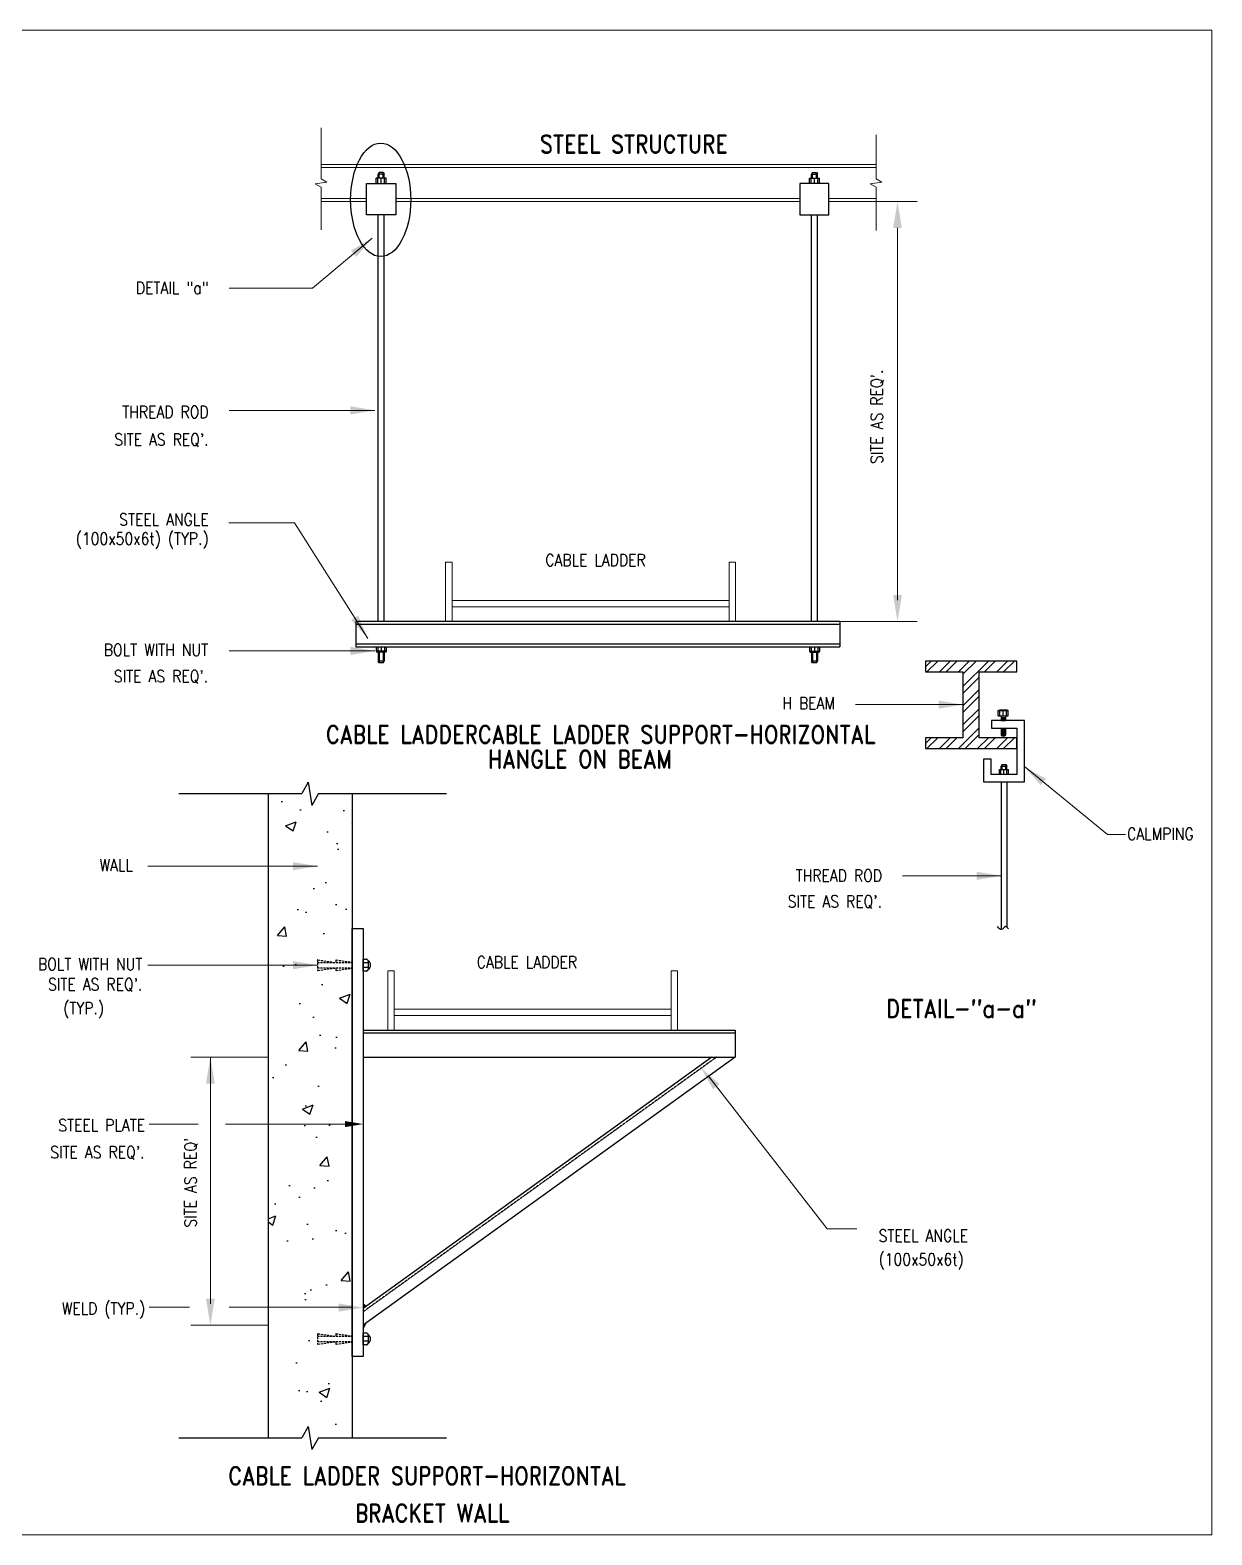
# Model space of a CAD drawing. Extents: x -5343388 to 7033982, y -486386 to 188356.
# Drawn here: x 892084 to 901905, y 145223 to 157725 of the extents above; entities that cross this region are included whole.
import ezdxf
from ezdxf.enums import TextEntityAlignment as Align

# ---------------------------------------------------------------- set-up
doc = ezdxf.new("R2010")
doc.units = 0
doc.header["$MEASUREMENT"] = 0
doc.linetypes.add('HIDDEN', pattern=[0.375, 0.25, -0.125])
doc.linetypes.add('HIDDEN2', pattern=[0.1875, 0.125, -0.0625])
for name, color, linetype, lineweight in [('DK DIM', 8, 'Continuous', 5), ('E13', 4, 'Continuous', 20), ('E21', 7, 'Continuous', 20)]:
    doc.layers.add(name, color=color, linetype=linetype, lineweight=lineweight)
doc.styles.add('DK Text', font='romand.shx', dxfattribs={"width": 0.85})

# ---------------------------------------------------------------- blocks, each defined once
blk = doc.blocks.new('ANCHOR')
at = {"linetype": 'HIDDEN2'}
for p, q in [((332.122, 234.374), (332.283, 233.25)), ((332.753, 234.392), (332.138, 234.392)), ((332.283, 234.392), (332.283, 232.255)), ((332.609, 234.392), (332.609, 232.255)), ((332.77, 234.374), (332.609, 233.25)), ((332.122, 233.231), (332.262, 232.255)), ((332.283, 233.25), (332.138, 233.25)), ((332.753, 233.25), (332.609, 233.25)), ((332.77, 233.231), (332.63, 232.255))]:
    blk.add_line(p, q, dxfattribs=at)
for centre, start, end in [((332.138, 234.376), 90, 188.1301), ((332.753, 234.376), 351.8699, 90), ((332.138, 233.234), 90, 188.1301), ((332.753, 233.234), 351.8699, 90)]:
    blk.add_arc(centre, 0.0163, start, end, dxfattribs=at)
blk = doc.blocks.new('HEAD')
for p, q in [((332.326, 231.508), (332.326, 231.755)), ((332.557, 231.508), (332.557, 231.755))]:
    blk.add_line(p, q)
for points in [[(332.147, 231.588), (332.147, 231.755), (332.736, 231.755), (332.736, 231.588)], [(332.66, 231.508), (332.223, 231.508)]]:
    blk.add_lwpolyline(points)
for centre, radius, start, end in [((332.236, 231.597), 0.0899, 174.42747, 278.67135), ((332.442, 231.649), 0.26, 212.66194, 327.33806), ((332.647, 231.597), 0.0899, 261.32865, 5.57253)]:
    blk.add_arc(centre, radius, start, end)

msp = doc.modelspace()

# ---------------------------------------------------------------- hatches: boundary and pattern name
at = {"lineweight": -2}
h = msp.add_hatch(dxfattribs=at)
h.set_pattern_fill('STEEL', color=256, scale=900, style=0)
h.set_pattern_definition([(45, (888201.67, 159831.14), (-79.5495, 79.5495), []), (45, (888201.67, 159887.39), (-79.5495, 79.5495), [])])
h.paths.add_polyline_path([(899970.64263, 152392.46313), (900282.53874, 152392.46313), (900282.53874, 152482.46313), (899523.74652, 152482.46313), (899523.74652, 152392.46313), (899835.64263, 152392.46313), (899835.64263, 151846.3241), (899523.74652, 151846.3241), (899523.74652, 151756.3241), (900282.53874, 151756.3241), (900282.53874, 151846.3241), (899970.64263, 151846.3241)])
h = msp.add_hatch()
h.set_pattern_fill('AR-CONC', color=256, scale=5, style=0)
h.set_pattern_definition([(50, (872572.6, 169946.7), (910.923, -79.695), [95.25, -1047.75]), (355, (872572.6, 169946.7), (-176.214, 955.283), [76.2, -838.2]), (100.451, (872648.5, 169940), (734.713, 875.583), [80.95, -890.45]), (46.1842, (872572.6, 170200.7), (1355.395, -210.21), [142.875, -1571.625]), (96.6356, (872685.5, 170183.2), (1187.02, 1237.13), [121.425, -1335.675]), (351.184, (872572.6, 170200.7), (1187.023, 1237.126), [114.3, -1257.3]), (21, (872699.6, 170137.2), (758.074, -511.328), [95.25, -1047.75]), (326, (872699.6, 170137.2), (309.01, 920.94), [76.2, -838.2]), (71.4514, (872762.75, 170094.6), (1067.082, 409.614), [80.95, -890.45]), (37.5, (872572.58, 169946.68), (15.443, 422.7752), [0, -828.04, 0, -850.9, 0, -841.375]), (7.5, (872572.58, 169946.7), (334.098, 500.903), [0, -485.14, 0, -808.99, 0, -320.675]), (327.5, (872289.37, 169946.7), (677.953, -28.6437), [0, -317.5, 0, -990.6, 0, -1314.45]), (317.5, (872162.37, 169946.7), (740.646, 127.132), [0, -412.75, 0, -657.86, 0, -933.45])])
h.paths.add_polyline_path([(894759.63778, 151381.56618), (894479.41581, 151381.56618), (894424.23264, 151284.16844), (894395.72493, 151476.11044), (894342.15847, 151381.56618), (894060.95089, 151381.56618), (894060.95089, 146030.55408), (894342.15847, 146030.55408), (894395.72493, 146125.09833), (894424.23264, 145933.15634), (894479.41581, 146030.55408), (894759.63778, 146030.55408)])
at = {"linetype": 'HIDDEN'}
msp.add_hatch(color=4, dxfattribs=at).paths.add_polyline_path([(897749.79462, 149192.82877), (897721.02217, 149192.82877), (897728.06526, 149177.17482)])
for points in [[(894851.19744, 147141.86234), (894851.19744, 147104.66371), (894876.37278, 147122.80016)], [(894873.24331, 146981.89272), (894851.19744, 146966.01077), (894851.19744, 146938.38824)]]:
    msp.add_hatch(color=256).paths.add_polyline_path(points)

# ---------------------------------------------------------------- linework, layer by layer
at = {"color": 7, "linetype": 'Continuous', "lineweight": 0}
for p, q in [((894502.34717, 156911.95221), (894502.34717, 156488.97555)), ((899114.07099, 156853.87397), (899114.07099, 156488.97555)), ((894502.34717, 156609.55659), (899114.07099, 156609.55659)), ((894502.34717, 156584.24409), (899114.07099, 156584.24409)), ((894549.6193, 156462.19232), (894453.6483, 156447.93846)), ((894502.34717, 156420.34688), (894453.6483, 156447.93846)), ((894549.6193, 156462.19232), (894502.34717, 156488.97555)), ((894502.34717, 156420.34688), (894502.34717, 156065.67643)), ((899161.34312, 156462.19232), (899065.37212, 156447.93846)), ((899114.07099, 156420.34688), (899065.37212, 156447.93846)), ((899161.34312, 156462.19232), (899114.07099, 156488.97555)), ((899114.07099, 156420.34688), (899114.07099, 156059.36838)), ((894502.34717, 156325.88669), (894880.36637, 156325.88669)), ((894502.34717, 156300.57419), (894880.36637, 156300.57419)), ((895121.94949, 156325.88669), (898480.8235, 156325.88669)), ((895121.94949, 156300.57419), (898480.8235, 156300.57419)), ((898722.40662, 156325.88669), (899114.07099, 156325.88669)), ((898722.40662, 156300.57419), (899114.07099, 156300.57419)), ((899454.14781, 156300.57419), (898812.55256, 156300.57419)), ((899454.14781, 152812.58225), (898812.55256, 152812.58225))]:
    msp.add_line(p, q, dxfattribs=at)
at = {"color": 4}
for p, q in [((894984.28293, 156541.11485), (894975.84543, 156527.4119)), ((895026.47043, 156527.4119), (894975.84543, 156527.4119)), ((894975.84543, 156494.15116), (894975.84543, 156527.4119)), ((894984.28293, 156494.15116), (894984.28293, 156541.11485)), ((895018.03293, 156541.11485), (894984.28293, 156541.11485)), ((895018.03293, 156494.15116), (895018.03293, 156541.11485)), ((895018.03293, 156541.11485), (895026.47043, 156527.4119)), ((895026.47043, 156494.15116), (895026.47043, 156527.4119)), ((898584.74006, 156541.11485), (898576.30256, 156527.4119)), ((898576.30256, 156527.4119), (898626.92756, 156527.4119)), ((898576.30256, 156494.15116), (898576.30256, 156527.4119)), ((898584.74006, 156494.15116), (898584.74006, 156541.11485)), ((898584.74006, 156541.11485), (898618.49006, 156541.11485)), ((898618.49006, 156494.15116), (898618.49006, 156541.11485)), ((898618.49006, 156541.11485), (898626.92756, 156527.4119)), ((898626.92756, 156494.15116), (898626.92756, 156527.4119)), ((894958.97043, 156450.687), (894958.97043, 156494.15116)), ((895043.34543, 156494.15116), (894958.97043, 156494.15116)), ((894973.0046, 156450.687), (894973.0046, 156494.15116)), ((895001.15793, 156450.687), (895001.15793, 156494.15116)), ((895029.31125, 156450.687), (895029.31125, 156494.15116)), ((895043.34543, 156450.687), (895043.34543, 156494.15116)), ((898559.42756, 156450.687), (898559.42756, 156494.15116)), ((898559.42756, 156494.15116), (898643.80256, 156494.15116)), ((898573.46174, 156450.687), (898573.46174, 156494.15116)), ((898601.61506, 156450.687), (898601.61506, 156494.15116)), ((898629.76838, 156450.687), (898629.76838, 156494.15116)), ((898643.80256, 156450.687), (898643.80256, 156494.15116)), ((894975.84543, 152812.58225), (894975.84543, 156189.78088)), ((895026.47043, 152812.58225), (895026.47043, 156189.78088)), ((898576.30256, 152812.58225), (898576.30256, 156189.78088)), ((898626.92756, 152812.58225), (898626.92756, 156189.78088)), ((898812.55256, 152812.58225), (894790.22043, 152812.58225)), ((894790.22043, 152812.58225), (894790.22043, 152601.64475)), ((898812.55256, 152812.58225), (898812.55256, 152601.64475)), ((894790.22043, 152601.64475), (898812.55256, 152601.64475)), ((894958.97043, 152601.64475), (894958.97043, 152564.57454)), ((894958.97043, 152564.57454), (894965.33788, 152558.14722)), ((895043.34543, 152564.57454), (894958.97043, 152564.57454)), ((895036.97797, 152558.14722), (894965.33788, 152558.14722)), ((894973.0046, 152601.64475), (894973.0046, 152564.57454)), ((894975.84543, 152558.18058), (894975.84543, 152481.89822)), ((894984.28293, 152558.18058), (894984.28293, 152468.19527)), ((895001.15793, 152601.64475), (895001.15793, 152564.57454)), ((895018.03293, 152558.18058), (895018.03293, 152468.19527)), ((895026.47043, 152558.18058), (895026.47043, 152481.89822)), ((895029.31125, 152601.64475), (895029.31125, 152564.57454)), ((895043.34543, 152564.57454), (895036.97797, 152558.14722)), ((895043.34543, 152601.64475), (895043.34543, 152564.57454)), ((898559.42756, 152601.64475), (898559.42756, 152564.57454)), ((898559.42756, 152564.57454), (898565.79502, 152558.14722)), ((898559.42756, 152564.57454), (898643.80256, 152564.57454)), ((898565.79502, 152558.14722), (898637.43511, 152558.14722)), ((898573.46174, 152601.64475), (898573.46174, 152564.57454)), ((898576.30256, 152558.18058), (898576.30256, 152481.89822)), ((898584.74006, 152558.18058), (898584.74006, 152468.19527)), ((898601.61506, 152601.64475), (898601.61506, 152564.57454)), ((898618.49006, 152558.18058), (898618.49006, 152468.19527)), ((898626.92756, 152558.18058), (898626.92756, 152481.89822)), ((898629.76838, 152601.64475), (898629.76838, 152564.57454)), ((898643.80256, 152564.57454), (898637.43511, 152558.14722)), ((898643.80256, 152601.64475), (898643.80256, 152564.57454)), ((895026.47043, 152481.89822), (894975.84543, 152481.89822)), ((894984.28293, 152468.19527), (894975.84543, 152481.89822)), ((895018.03293, 152468.19527), (894984.28293, 152468.19527)), ((895018.03293, 152468.19527), (895026.47043, 152481.89822)), ((898626.92756, 152481.89822), (898576.30256, 152481.89822)), ((898584.74006, 152468.19527), (898576.30256, 152481.89822)), ((898618.49006, 152468.19527), (898584.74006, 152468.19527)), ((898618.49006, 152468.19527), (898626.92756, 152481.89822)), ((894851.19744, 149417.82877), (897942.25979, 149417.82877)), ((897942.25979, 149417.82877), (897942.25979, 149192.82877)), ((894851.19744, 149192.82877), (897942.25979, 149192.82877)), ((897942.25979, 149192.82877), (894851.19744, 146966.01077)), ((897749.79462, 149192.82877), (894851.19744, 147104.66371))]:
    msp.add_line(p, q, dxfattribs=at)
at = {"color": 4, "linetype": 'HIDDEN'}
for p, q in [((898812.55256, 152787.26975), (894790.22043, 152787.26975)), ((894790.22043, 152626.95725), (898812.55256, 152626.95725)), ((894851.19744, 149395.32877), (897942.25979, 149395.32877)), ((897788.28765, 149192.82877), (894851.19744, 147076.93313)), ((897721.02217, 149192.82877), (897728.06526, 149177.17482))]:
    msp.add_line(p, q, dxfattribs=at)
at = {"lineweight": -2}
for p, q in [((898488.88649, 152812.58225), (895232.35626, 152812.58225)), ((900128.28197, 152071.33288), (900142.07336, 152077.27679)), ((900128.28197, 152027.86871), (900128.28197, 152071.33288)), ((900128.28197, 152071.33288), (900212.65697, 152071.33288)), ((900128.28197, 152027.86871), (900212.65697, 152027.86871)), ((900142.07336, 152077.27679), (900200.23297, 152077.27679)), ((900142.31615, 152027.86871), (900142.31615, 152071.33288)), ((900151.99108, 152027.86871), (900151.99108, 151989.10289)), ((900170.46947, 152027.86871), (900170.46947, 152071.33288)), ((900188.94786, 152027.86871), (900188.94786, 151989.10289)), ((900198.62279, 152027.86871), (900198.62279, 152071.33288)), ((900200.23297, 152077.27679), (900212.65697, 152071.33288)), ((900212.65697, 152027.86871), (900212.65697, 152071.33288)), ((900151.99108, 152015.02168), (900188.94786, 152015.02168)), ((900151.99108, 152008.4858), (900188.94786, 152008.4858)), ((900151.99108, 152001.94992), (900188.94786, 152001.94992)), ((900151.99108, 151995.41403), (900188.94786, 151995.41403)), ((900151.99108, 151988.87815), (900188.94786, 151988.87815)), ((900151.99108, 151925.82164), (900151.99108, 151866.76903)), ((900151.99108, 151919.28575), (900188.94786, 151919.28575)), ((900151.99108, 151912.74987), (900188.94786, 151912.74987)), ((900151.99108, 151906.21398), (900188.94786, 151906.21398)), ((900151.99108, 151899.6781), (900188.94786, 151899.6781)), ((900188.94786, 151925.82164), (900188.94786, 151866.76903)), ((900151.99108, 151893.14221), (900188.94786, 151893.14221)), ((900151.99108, 151886.60633), (900188.94786, 151886.60633)), ((900151.99108, 151880.07044), (900188.94786, 151880.07044)), ((900151.99108, 151873.53456), (900188.94786, 151873.53456)), ((900151.99108, 151866.76903), (900158.40362, 151862.64494)), ((900158.40362, 151862.64494), (900182.53532, 151862.64494)), ((900188.94786, 151866.76903), (900182.53532, 151862.64494)), ((900138.24905, 151541.81764), (900138.24905, 151580.93538)), ((900138.24905, 151580.93538), (900214.18655, 151580.93538)), ((900150.87981, 151541.81764), (900150.87981, 151580.93538)), ((900161.0303, 151623.2027), (900153.43655, 151610.87005)), ((900153.43655, 151610.87005), (900198.99905, 151610.87005)), ((900153.43655, 151580.93538), (900153.43655, 151610.87005)), ((900161.0303, 151580.93538), (900161.0303, 151623.2027)), ((900161.0303, 151623.2027), (900191.4053, 151623.2027)), ((900176.2178, 151541.81764), (900176.2178, 151580.93538)), ((900191.4053, 151580.93538), (900191.4053, 151623.2027)), ((900191.4053, 151623.2027), (900198.99905, 151610.87005)), ((900198.99905, 151580.93538), (900198.99905, 151610.87005)), ((900201.55579, 151541.81764), (900201.55579, 151580.93538)), ((900214.18655, 151541.81764), (900214.18655, 151580.93538)), ((900153.43655, 151478.53639), (900153.43655, 150251.5641)), ((900198.99905, 151478.53639), (900198.99905, 150273.30162))]:
    msp.add_line(p, q, dxfattribs=at)
for p, q in [((894395.72493, 151476.11044), (894342.15847, 151381.56618)), ((894395.72493, 151476.11044), (894424.23264, 151284.16844)), ((893318.44662, 151381.56618), (894342.15847, 151381.56618)), ((894060.95089, 151381.56618), (894060.95089, 146030.55408)), ((894479.41581, 151381.56618), (894424.23264, 151284.16844)), ((894479.41581, 151381.56618), (895544.27376, 151381.56618)), ((894759.63778, 151381.56618), (894759.63778, 146030.55408)), ((894851.19744, 149417.82877), (894851.19744, 149192.82877)), ((894851.19744, 147141.86234), (894876.37278, 147122.80016)), ((894873.24331, 146981.89272), (894851.19744, 146938.38824)), ((893318.44662, 146030.55408), (894342.15847, 146030.55408)), ((894395.72493, 146125.09833), (894342.15847, 146030.55408)), ((894395.72493, 146125.09833), (894424.23264, 145933.15634)), ((894479.41581, 146030.55408), (894424.23264, 145933.15634)), ((894479.41581, 146030.55408), (895544.27376, 146030.55408))]:
    msp.add_line(p, q)
at = {"color": 6, "linetype": 'Continuous', "lineweight": 0}
msp.add_lwpolyline([(874073.1903, 157724.92564), (901904.56305, 157724.92564), (901904.56305, 145223.26273), (874073.1903, 145223.26273)], close=True, dxfattribs=at)
at = {"color": 4}
for points in [[(894880.36637, 156450.687), (895121.94949, 156450.687), (895121.94949, 156189.78088), (894880.36637, 156189.78088)], [(898722.40662, 156450.687), (898480.8235, 156450.687), (898480.8235, 156189.78088), (898722.40662, 156189.78088)], [(894759.63778, 150261.20499), (894851.19744, 150261.20499), (894851.19744, 146704.91039), (894759.63778, 146704.91039)]]:
    msp.add_lwpolyline(points, close=True, dxfattribs=at)
at = {"lineweight": -2}
for points in [[(899970.64263, 152392.46313), (900282.53874, 152392.46313), (900282.53874, 152482.46313), (899523.74652, 152482.46313), (899523.74652, 152392.46313), (899835.64263, 152392.46313), (899835.64263, 151846.3241), (899523.74652, 151846.3241), (899523.74652, 151756.3241), (900282.53874, 151756.3241), (900282.53874, 151846.3241), (899970.64263, 151846.3241)], [(900345.81999, 151989.10289), (900071.61578, 151989.10289), (900071.61578, 151925.82164), (900282.53874, 151925.82164), (900282.53874, 151541.81764), (900069.89685, 151541.81764), (900069.89685, 151668.26715), (900006.6156, 151668.26715), (900006.6156, 151541.81764), (900006.6156, 151478.53639), (900345.81999, 151478.53639)]]:
    msp.add_lwpolyline(points, close=True, dxfattribs=at)
at = {"color": 1, "lineweight": -2}
msp.add_ellipse((894997.27896, 156315.09942), major_axis=(0, 471.40184), ratio=0.5296478761, dxfattribs=at)
msp.add_spline([(900213.45149, 150257.51659), (900188.82006, 150277.07697), (900154.47611, 150251.94642), (900122.90297, 150278.69184)], degree=3)
at = {"layer": 'DK DIM', "color": 0}
for p, q in [((899291.80983, 152988.3635), (899291.80983, 156080.84762)), ((894927.07494, 155997.11972), (894431.59941, 155581.23815)), ((894431.59941, 155581.23815), (893738.95792, 155581.23815)), ((894948.47829, 154565.55326), (893738.37743, 154565.55326)), ((893735.40386, 153630.85681), (894279.79303, 153630.85681)), ((894889.7904, 152671.71118), (894279.79303, 153630.85681)), ((894948.47829, 152567.29756), (893738.37743, 152567.29756)), ((899835.64263, 152120.97829), (898943.33569, 152120.97829)), ((900345.81999, 151606.2725), (901038.24259, 151043.4558)), ((901038.24259, 151043.4558), (901186.89566, 151043.4558)), ((894471.05631, 150778.95172), (893061.5988, 150778.95172)), ((900153.43655, 150698.9383), (899334.44172, 150698.9383)), ((894471.05631, 149956.28989), (893061.5988, 149956.28989)), ((893419.35564, 149192.82877), (894060.95089, 149192.82877)), ((897720.61619, 149033.15552), (898706.10044, 147766.24316)), ((893481.46803, 148636.12963), (893072.47724, 148636.12963)), ((894759.63778, 148636.12963), (893707.81681, 148636.12963)), ((898706.10044, 147766.24316), (898953.33152, 147766.24316)), ((893408.41051, 147113.94516), (893072.47724, 147113.94516)), ((894759.63778, 147113.94516), (893737.05702, 147113.94516)), ((893419.35564, 146966.01077), (894060.95089, 146966.01077))]:
    msp.add_line(p, q, dxfattribs=at)
for points in [[(899328.43092, 156080.84762), (899255.18873, 156080.84762), (899291.80983, 156300.57419)], [(894927.07494, 155997.11972), (894793.66872, 155841.08097), (894750.2727, 155892.78238)], [(894948.47829, 154565.55326), (894745.97829, 154531.80326), (894745.97829, 154599.30326)], [(899328.43092, 153032.30881), (899255.18873, 153032.30881), (899291.80983, 152812.58225)], [(894889.7904, 152671.71118), (894752.64126, 152824.47055), (894809.59831, 152860.69409)], [(894948.47829, 152567.29756), (894745.97829, 152533.54756), (894745.97829, 152601.04756)], [(899835.64263, 152120.58212), (899633.14263, 152086.83212), (899633.14263, 152154.33212)], [(900345.81999, 151606.2725), (900524.24586, 151504.73668), (900481.67068, 151452.35726)], [(894471.05631, 150778.95172), (894268.55631, 150745.20172), (894268.55631, 150812.70172)], [(900153.43655, 150698.9383), (899950.93655, 150665.1883), (899950.93655, 150732.6883)], [(894471.05631, 149956.28989), (894268.55631, 149922.53989), (894268.55631, 149990.03989)], [(893545.07253, 148973.10221), (893618.31472, 148973.10221), (893581.69362, 149192.82877)], [(897658.18212, 149104.4672), (897811.95376, 148968.45399), (897759.52939, 148925.93417)], [(894851.19744, 148636.12963), (894699.32244, 148610.81713), (894699.32244, 148661.44213)], [(893545.07253, 147185.73733), (893618.31472, 147185.73733), (893581.69362, 146966.01077)], [(894851.19744, 147111.6248), (894648.69744, 147077.8748), (894648.69744, 147145.3748)]]:
    msp.add_solid(points, dxfattribs=at)
at = {"layer": 'E13', "color": 6}
for p, q in [((895590.97742, 152986.30861), (897892.49733, 152986.30861)), ((895590.97742, 152932.30861), (897892.49733, 152932.30861)), ((895109.34862, 149591.55514), (897410.86853, 149591.55514)), ((895109.34862, 149537.55514), (897410.86853, 149537.55514))]:
    msp.add_line(p, q, dxfattribs=at)
for points in [[(895536.97742, 153304.68802), (895590.97742, 153304.68802), (895590.97742, 152812.58225), (895536.97742, 152812.58225)], [(897892.49733, 153304.68802), (897946.49733, 153304.68802), (897946.49733, 152812.58225), (897892.49733, 152812.58225)], [(895055.34862, 149909.93454), (895109.34862, 149909.93454), (895109.34862, 149417.82877), (895055.34862, 149417.82877)], [(897410.86853, 149909.93454), (897464.86853, 149909.93454), (897464.86853, 149417.82877), (897410.86853, 149417.82877)]]:
    msp.add_lwpolyline(points, close=True, dxfattribs=at)
at = {"layer": 'E21'}
msp.add_line((893581.69362, 147141.79202), (893581.69362, 149192.82877), dxfattribs=at)

# ---------------------------------------------------------------- block references
at = {"rotation": 90}
for name, p, xscale, yscale, zscale in [('ANCHOR', (926114.04162, 105076.10985), 134.999999998603, 134.999999998603, 134.999999998603), ('HEAD', (933959.82724, 93856.75785), 168.75, 168.75, 168.75), ('ANCHOR', (926114.04162, 101971.13787), 134.999999998603, 134.999999998603, 134.999999998603), ('HEAD', (933959.82724, 90751.78586), 168.75, 168.75, 168.75)]:
    msp.add_blockref(name, p, dxfattribs=dict(at, xscale=xscale, yscale=yscale, zscale=zscale))

# ---------------------------------------------------------------- texts
at = {"color": 7, "char_height": 100, "attachment_point": 5, "rotation": 90, "style": 'DK Text'}
for s, insert in [("\\A1;SITE AS REQ'.", (899123.89469, 154513.0206)), ("\\A1;SITE AS REQ'", (893421.26057, 148150.71668))]:
    msp.add_mtext(s, dxfattribs=dict(at, insert=insert))
at = {"layer": 'E21', "style": 'DK Text', "width": 0.85}
for s, p in [('STEEL STRUCTURE', (897100.81271, 156778.00075)), ('CABLE LADDERCABLE LADDER SUPPORT-HORIZONTAL ', (896867.77218, 151873.15986)), ('HANGLE ON BEAM', (896653.95241, 151668.65449)), ('CABLE LADDER SUPPORT-HORIZONTAL ', (895424.67536, 145714.0151)), ('BRACKET WALL', (895424.67536, 145404.59373))]:
    msp.add_text(s, height=150, dxfattribs=at).set_placement(p, align=Align.MIDDLE)
for s, p in [('DETAIL "a"', (893567.48302, 155532.87325)), ('THREAD ROD', (893566.90252, 154502.25394)), (" SITE AS REQ'.", (893566.90252, 154273.35453)), ('STEEL ANGLE', (893566.90252, 153608.90861)), (' (100x50x6t) (TYP.)', (893566.90252, 153449.77113)), ('BOLT WITH NUT', (893563.11873, 152525.7142)), (" SITE AS REQ'.", (893563.11873, 152306.62965)), ('H BEAM', (898771.86078, 152082.69672)), ('WALL', (892937.45112, 150737.1308)), ('THREAD ROD', (899162.96681, 150650.28829)), (" SITE AS REQ'.", (899162.96681, 150436.11558)), ('BOLT WITH NUT', (893016.66062, 149915.23512)), (" SITE AS REQ'.", (893016.66062, 149747.3929)), ('(TYP.)', (892697.61114, 149548.89278)), ('STEEL PLATE', (893039.40303, 148576.76995)), (" SITE AS REQ'.", (893034.15928, 148352.2998)), ('WELD (TYP.)', (893039.40303, 147053.95242))]:
    msp.add_text(s, height=100, dxfattribs=at).set_placement(p, align=Align.RIGHT)
for s, height, p in [('CABLE LADDER', 100, (896364.96495, 153272.34402)), ('CALMPING', 100, (901199.7561, 150996.97637)), ('CABLE LADDER', 100, (895795.16761, 149931.59054)), ('DETAIL-"a-a"', 150, (899198.82907, 149520.91754)), ('STEEL ANGLE', 100, (899134.81488, 147659.23527)), ('(100x50x6t)', 100, (899134.81488, 147461.80037))]:
    msp.add_text(s, height=height, dxfattribs=at).set_placement(p)

doc.saveas('drawing.dxf')
